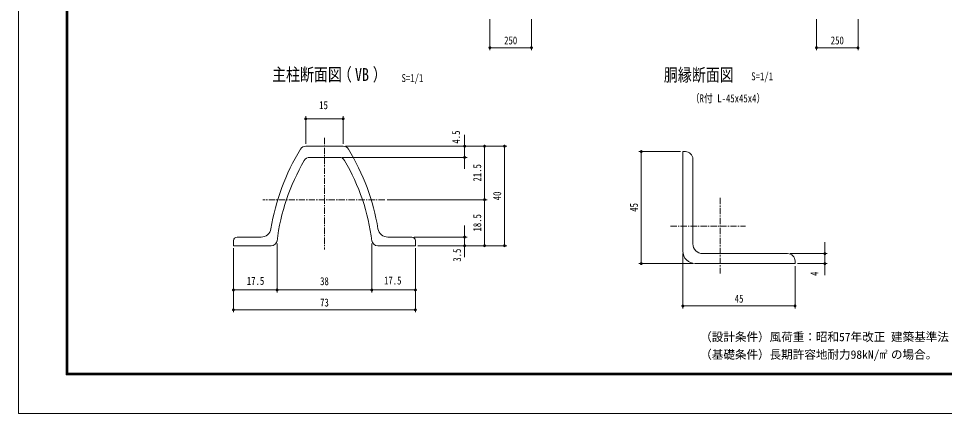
# Model space of a CAD drawing. Units: millimetres, scale not verified. Extents: x -4455 to 4455, y -3150 to 3150.
# Drawn here: x -4455 to 1117, y -3150 to -770 of the extents above; entities that cross this region are included whole.
import ezdxf
from ezdxf.enums import TextEntityAlignment as Align

# ---------------------------------------------------------------- set-up
doc = ezdxf.new("R2010")
doc.units = ezdxf.units.MM
doc.header["$LTSCALE"] = 30
doc.linetypes.add('USER1', pattern=[2, 1.25, -0.25, 0.25, -0.25])
doc.linetypes.add('USER4', pattern=[1.125, 0.75, -0.125, 0.125, -0.125])
for name, color, linetype, lineweight in [('0-3_D-STR-DIM', 4, 'Continuous', 13), ('0-4_D-BMK', 2, 'USER4', 13), ('0-B_SUNPOU', 1, 'Continuous', 18), ('1-0_9断面', 7, 'Continuous', 9), ('1-1_D-TTL', 7, 'Continuous', 9)]:
    doc.layers.add(name, color=color, linetype=linetype, lineweight=lineweight)
doc.layers.add('0-8_D-TTL-TXT', color=7, linetype='Continuous')
doc.styles.add('ＭＳ ゴシック', font='')
doc.styles.get('ＭＳ ゴシック').set_extended_font_data('MS Gothic')

# ---------------------------------------------------------------- blocks, each defined once
blk = doc.blocks.new('M1')
at = {"layer": '0-B_SUNPOU'}
blk.add_line((-7.5, 0), (-57.86, 0), dxfattribs=at)
for points in [[(0, 0), (-7.5, 0), (-7.44, 0.94)], [(0, 0), (-7.44, -0.94), (-7.5, 0)], [(0, 0), (-7.44, 0.94), (-7.26, 1.87)], [(0, 0), (-7.26, -1.87), (-7.44, -0.94)], [(0, 0), (-7.26, 1.87), (-6.97, 2.76)], [(0, 0), (-6.97, -2.76), (-7.26, -1.87)], [(0, 0), (-6.97, 2.76), (-6.57, 3.61)], [(0, 0), (-6.57, -3.61), (-6.97, -2.76)], [(0, 0), (-6.57, 3.61), (-6.07, 4.41)], [(0, 0), (-6.07, -4.41), (-6.57, -3.61)], [(0, 0), (-6.07, 4.41), (-5.47, 5.13)], [(0, 0), (-5.47, -5.13), (-6.07, -4.41)], [(0, 0), (-5.47, 5.13), (-4.78, 5.78)], [(0, 0), (-4.78, -5.78), (-5.47, -5.13)], [(0, 0), (-4.78, 5.78), (-4.02, 6.33)], [(0, 0), (-4.02, -6.33), (-4.78, -5.78)], [(0, 0), (-4.02, 6.33), (-3.19, 6.79)], [(0, 0), (-3.19, -6.79), (-4.02, -6.33)], [(0, 0), (-3.19, 6.79), (-2.32, 7.13)], [(0, 0), (-2.32, -7.13), (-3.19, -6.79)], [(0, 0), (-2.32, 7.13), (-1.41, 7.37)], [(0, 0), (-1.41, -7.37), (-2.32, -7.13)], [(0, 0), (-1.41, 7.37), (-0.47, 7.49)], [(0, 0), (-0.47, -7.49), (-1.41, -7.37)], [(0, 0), (-0.47, 7.49), (0.47, 7.49)], [(0, 0), (0.47, -7.49), (-0.47, -7.49)], [(0, 0), (0.47, 7.49), (1.41, 7.37)], [(0, 0), (1.41, 7.37), (2.32, 7.13)], [(0, 0), (2.32, 7.13), (3.19, 6.79)], [(0, 0), (3.19, 6.79), (4.02, 6.33)], [(0, 0), (4.02, 6.33), (4.78, 5.78)], [(0, 0), (4.78, 5.78), (5.47, 5.13)], [(0, 0), (5.47, 5.13), (6.07, 4.41)], [(0, 0), (6.07, 4.41), (6.57, 3.61)], [(0, 0), (6.57, 3.61), (6.97, 2.76)], [(0, 0), (6.97, 2.76), (7.26, 1.87)], [(0, 0), (7.26, 1.87), (7.44, 0.94)], [(0, 0), (7.44, 0.94), (7.5, 0)], [(0, 0), (1.41, -7.37), (0.47, -7.49)], [(0, 0), (2.32, -7.13), (1.41, -7.37)], [(0, 0), (3.19, -6.79), (2.32, -7.13)], [(0, 0), (4.02, -6.33), (3.19, -6.79)], [(0, 0), (4.78, -5.78), (4.02, -6.33)], [(0, 0), (5.47, -5.13), (4.78, -5.78)], [(0, 0), (6.07, -4.41), (5.47, -5.13)], [(0, 0), (6.57, -3.61), (6.07, -4.41)], [(0, 0), (6.97, -2.76), (6.57, -3.61)], [(0, 0), (7.26, -1.87), (6.97, -2.76)], [(0, 0), (7.44, -0.94), (7.26, -1.87)], [(0, 0), (7.5, 0), (7.44, -0.94)]]:
    blk.add_solid(points, dxfattribs=at)

msp = doc.modelspace()

# ---------------------------------------------------------------- linework, layer by layer
at = {"layer": '0-3_D-STR-DIM', "color": 1, "lineweight": 18}
for p, q in [((-1618.24, -772.99), (-1618.24, -961.11)), ((-1368.24, -772.99), (-1368.24, -961.11)), ((347.15, -772.99), (347.15, -961.11)), ((597.15, -772.99), (597.15, -961.11)), ((-1583.74, -946.11), (-1402.74, -946.11)), ((381.65, -946.11), (562.65, -946.11)), ((-1770.43, -1504.86), (-1770.43, -1470.36)), ((-2486.38, -1539.36), (-1635.43, -1539.36)), ((-2486.38, -1539.36), (-1515.43, -1539.36)), ((-2486.38, -1539.36), (-1755.43, -1539.36)), ((-1770.43, -1606.86), (-1770.43, -1539.36)), ((-2509.88, -1606.86), (-1755.43, -1606.86)), ((-1650.43, -1573.86), (-1650.43, -1827.36)), ((-1530.43, -1573.86), (-1530.43, -2104.86)), ((-472.1, -1571.74), (-722.43, -1571.74)), ((-707.43, -2212.24), (-707.43, -1606.24)), ((-1770.43, -1641.36), (-1770.43, -1675.86)), ((-2236.14, -1861.86), (-1635.43, -1861.86)), ((-2236.14, -1861.86), (-1635.43, -1861.86)), ((-1650.43, -1896.36), (-1650.43, -2104.86)), ((-1770.43, -2052.36), (-1770.43, -2017.86)), ((-2073.86, -2086.86), (-1755.43, -2086.86)), ((-1770.43, -2139.36), (-1770.43, -2086.86)), ((-3161.36, -2154.36), (-3161.36, -2540.46)), ((-3161.36, -2154.36), (-3161.36, -2420.46)), ((-2898.86, -2125.12), (-2898.86, -2420.46)), ((-2898.86, -2127.66), (-2898.86, -2420.46)), ((-2328.86, -2125.97), (-2328.86, -2420.46)), ((-2328.86, -2126.8), (-2328.86, -2420.46)), ((-2066.36, -2154.36), (-2066.36, -2420.46)), ((-2066.36, -2154.36), (-2066.36, -2540.46)), ((-2051.36, -2139.36), (-1515.43, -2139.36)), ((-2051.36, -2139.36), (-1635.43, -2139.36)), ((-2051.36, -2139.36), (-1755.43, -2139.36)), ((397.32, -2152.24), (397.32, -2117.74)), ((-1770.43, -2173.86), (-1770.43, -2208.36)), ((-457.1, -2186.74), (-457.1, -2517.18)), ((187.9, -2186.74), (412.32, -2186.74)), ((397.32, -2246.74), (397.32, -2186.74)), ((-397.1, -2246.74), (-722.43, -2246.74)), ((217.9, -2261.74), (217.9, -2517.18)), ((232.9, -2246.74), (412.32, -2246.74)), ((397.32, -2281.24), (397.32, -2315.74)), ((-2933.36, -2405.46), (-3126.86, -2405.46)), ((-2864.36, -2405.46), (-2363.36, -2405.46)), ((-2294.36, -2405.46), (-2100.86, -2405.46)), ((-422.6, -2502.18), (183.4, -2502.18)), ((-3126.86, -2525.46), (-2100.86, -2525.46))]:
    msp.add_line(p, q, dxfattribs=at)
at = {"layer": '0-4_D-BMK', "linetype": 'USER1'}
for p, q in [((-2613.86, -1489.23), (-2613.86, -2162.68)), ((-2251.14, -1861.86), (-2984.75, -1861.86)), ((-232.1, -1851.51), (-232.1, -2307.06)), ((-531.04, -2021.74), (-79.94, -2021.74))]:
    msp.add_line(p, q, dxfattribs=at)
at = {"layer": '1-0_9断面', "color": 1, "lineweight": 18}
for p, q in [((-2726.33, -1524.36), (-2726.33, -1359.38)), ((-2691.83, -1374.38), (-2535.86, -1374.38)), ((-2501.36, -1524.36), (-2501.36, -1359.38))]:
    msp.add_line(p, q, dxfattribs=at)
at = {"layer": '1-0_9断面'}
for p, q in [((-2613.86, -1539.36), (-2726.33, -1539.36)), ((-2613.86, -1539.36), (-2501.38, -1539.36)), ((-2613.86, -1606.86), (-2702.84, -1606.86)), ((-2613.86, -1606.86), (-2524.88, -1606.86)), ((-457.1, -1571.74), (-457.1, -2171.74)), ((-457.1, -1571.74), (-442.1, -1571.74)), ((-397.1, -1616.74), (-397.1, -2126.74)), ((-3161.36, -2109.36), (-3161.36, -2139.36)), ((-2995.21, -2086.86), (-3138.86, -2086.86)), ((-2232.5, -2086.86), (-2088.86, -2086.86)), ((-2066.36, -2109.36), (-2066.36, -2139.36)), ((-2935.19, -2139.36), (-3161.36, -2139.36)), ((-2292.52, -2139.36), (-2066.36, -2139.36)), ((-337.1, -2186.74), (172.9, -2186.74))]:
    msp.add_line(p, q, dxfattribs=at)
msp.add_lwpolyline([(-382.1, -2246.74), (217.9, -2246.74), (217.9, -2231.74)], dxfattribs=at)
for centre, radius, start, end in [((-1597.07, -2260.37), 1357.5, 148.81495, 170.5186), ((-2726.33, -1576.86), 37.5, 90, 148.81495), ((-2501.38, -1576.86), 37.5, 31.18505, 90), ((-3630.64, -2260.37), 1357.5, 9.4814, 31.18505), ((-2702.84, -1644.36), 37.5, 90, 149.98767), ((-2524.88, -1644.36), 37.5, 30.01233, 90), ((-442.1, -1616.74), 45, 0, 90), ((-1647.94, -2262.19), 1260, 149.65378, 173.11487), ((-3579.77, -2262.19), 1260, 6.88513, 30.34622), ((-2995.21, -2026.86), 60, 270, 350.5186), ((-2232.5, -2026.86), 60, 189.4814, 270), ((-3138.86, -2109.36), 22.5, 90, 180), ((-2935.19, -2101.86), 37.5, 270, 352.36249), ((-2292.52, -2101.86), 37.5, 187.63751, 270), ((-2088.86, -2109.36), 22.5, 0, 90), ((-382.1, -2171.74), 75, 180, 270), ((-337.1, -2126.74), 60, 180, 270), ((172.9, -2231.74), 45, 0, 90)]:
    msp.add_arc(centre, radius, start, end, dxfattribs=at)
at = {"layer": '1-1_D-TTL', "color": 2, "lineweight": 18}
msp.add_lwpolyline([(-4454.84, 3150.24), (4454.86, 3150.24), (4454.86, -3150.19), (-4454.84, -3150.19)], close=True, dxfattribs=at)
at = {"layer": '1-1_D-TTL'}
for points in [[(-4168.46, 2916.89), (4168.47, 2916.89), (4168.47, -2916.84), (-4168.46, -2916.84)], [(-4165.8, 2914.24), (4165.82, 2914.24), (4165.82, -2914.19), (-4165.8, -2914.19)], [(-4163.15, 2911.59), (4163.17, 2911.59), (4163.17, -2911.54), (-4163.15, -2911.54)], [(-4160.5, 2908.94), (4160.52, 2908.94), (4160.52, -2908.88), (-4160.5, -2908.88)], [(-4157.85, 2906.28), (4157.87, 2906.28), (4157.87, -2906.23), (-4157.85, -2906.23)]]:
    msp.add_lwpolyline(points, close=True, dxfattribs=at)

# ---------------------------------------------------------------- block references
at = {"layer": '0-3_D-STR-DIM', "xscale": 1.15, "yscale": 1.15}
for p, rotation in [((-1618.24, -946.11), 180), ((347.15, -946.11), 180), ((-1770.43, -1539.36), 270), ((-1650.43, -1539.36), 90), ((-1530.43, -1539.36), 90), ((-1770.43, -1606.86), 90), ((-707.43, -1571.74), 90), ((-1650.43, -1861.86), 270), ((-1650.43, -1861.86), 90), ((-1770.43, -2086.86), 270), ((-1650.43, -2139.36), 270), ((-1530.43, -2139.36), 270), ((-1770.43, -2139.36), 90), ((397.32, -2186.74), 270), ((-707.43, -2246.74), 270), ((397.32, -2246.74), 90), ((-3161.36, -2405.46), 180), ((-2898.86, -2405.46), 180), ((-2328.86, -2405.46), 180), ((-457.1, -2502.18), 180), ((-3161.36, -2525.46), 180)]:
    msp.add_blockref('M1', p, dxfattribs=dict(at, rotation=rotation))
for p in [(-1368.24, -946.11), (597.15, -946.11), (-2898.86, -2405.46), (-2328.86, -2405.46), (-2066.36, -2405.46), (217.9, -2502.18), (-2066.36, -2525.46)]:
    msp.add_blockref('M1', p, dxfattribs=at)
at = {"layer": '1-0_9断面', "xscale": 1.15, "yscale": 1.15, "rotation": 180}
msp.add_blockref('M1', (-2726.33, -1374.38), dxfattribs=at)
at = {"layer": '1-0_9断面', "xscale": 1.15, "yscale": 1.15}
msp.add_blockref('M1', (-2501.36, -1374.38), dxfattribs=at)

# ---------------------------------------------------------------- texts
at = {"layer": '0-3_D-STR-DIM', "color": 3, "style": 'ＭＳ ゴシック', "width": 0.8}
for s, p in [('250', (-1532.44, -940.36)), ('250', (432.95, -940.36)), ('17.5', (-3080.9, -2389.26)), ('38', (-2639.87, -2391.28)), ('17.5', (-2255.27, -2387.23)), ('45', (-144.88, -2496.44)), ('73', (-2639.94, -2519.71))]:
    msp.add_text(s, height=48.17, dxfattribs=at).set_placement(p, align=Align.BOTTOM_LEFT)
for s, p in [('4.5', (-1783.52, -1523.71)), ('21.5', (-1656.18, -1752.29)), ('40', (-1536.18, -1865.16)), ('45', (-713.18, -1934.52)), ('18.5', (-1656.18, -2053.61)), ('3.5', (-1777.43, -2235.33)), ('4', (373.24, -2321.03))]:
    msp.add_text(s, height=48.17, rotation=90, dxfattribs=at).set_placement(p, align=Align.BOTTOM_LEFT)
at = {"layer": '0-8_D-TTL-TXT', "style": 'ＭＳ ゴシック', "width": 0.8}
for s, p in [('主柱断面図', (-2929.05, -1169.06)), ('（   ）', (-2532.9, -1169.06)), ('VB', (-2430.02, -1169.06)), ('胴縁断面図', (-571.44, -1171.1))]:
    msp.add_text(s, height=76.98, dxfattribs=at).set_placement(p, align=Align.BOTTOM_LEFT)
at = {"layer": '0-8_D-TTL-TXT', "color": 3, "style": 'ＭＳ ゴシック', "width": 0.8}
for s, p in [('S=1/1', (-2149.89, -1167.19)), ('S=1/1', (-45.43, -1156.63)), ('（R付 L-45x45x4）', (-410.4, -1289.51))]:
    msp.add_text(s, height=48.17, dxfattribs=at).set_placement(p, align=Align.BOTTOM_LEFT)
at = {"layer": '0-8_D-TTL-TXT', "style": 'ＭＳ ゴシック'}
for s, height, p in [('（設計条件）風荷重：昭和57年改正 建築基準法・同施行令に基づく風圧力に準拠。', 51.03, (-352.61, -2729.74)), ('（基礎条件）長期許容地耐力98kN/m の場合。', 51.03, (-352.61, -2835.81)), ('2', 25.51, (756.3, -2797.82))]:
    msp.add_text(s, height=height, dxfattribs=at).set_placement(p, align=Align.BOTTOM_LEFT)
at = {"layer": '1-0_9断面', "color": 3, "style": 'ＭＳ ゴシック', "width": 0.8}
msp.add_text('15', height=48.17, dxfattribs=at).set_placement((-2645.61, -1330.62), align=Align.BOTTOM_LEFT)

doc.saveas('drawing.dxf')
